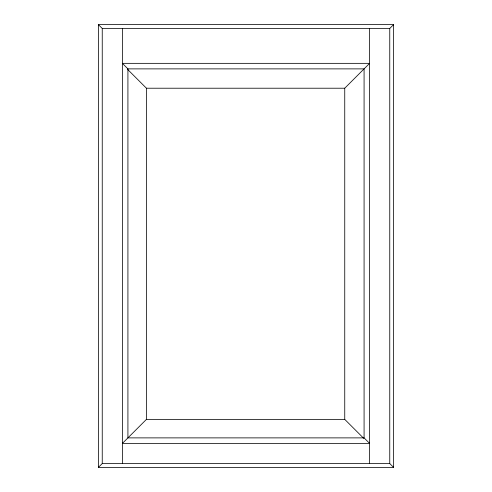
<?xml version="1.0" encoding="UTF-8"?>
<svg xmlns="http://www.w3.org/2000/svg" width="492" height="492" viewBox="0 0 492 492"><rect width="100%" height="100%" fill="white"/><g stroke="black" fill="none" stroke-linecap="round" stroke-linejoin="round"><path stroke-width="0.74" d="M393.6 467.4L389.756 463.556L389.756 28.444L393.6 24.6L98.4 24.6L98.4 467.4L393.6 467.4L393.6 24.6M363.754 438.384L344.744 419.368L344.744 88.216L369.615 63.345L122.385 63.345L127.92 68.88L127.92 437.88L364.08 437.88L369.615 443.415L122.385 443.415L146.431 419.368L146.431 88.216L127.416 69.206M98.4 467.4L102.244 463.556L102.244 28.444L98.4 24.6M102.244 28.444L389.756 28.444M127.92 68.88L364.08 68.88L364.08 437.88M146.431 88.216L344.744 88.216M146.431 419.368L344.744 419.368M102.244 463.556L389.756 463.556M369.615 28.444L369.615 463.556M122.385 28.444L122.385 463.556"/></g></svg>
